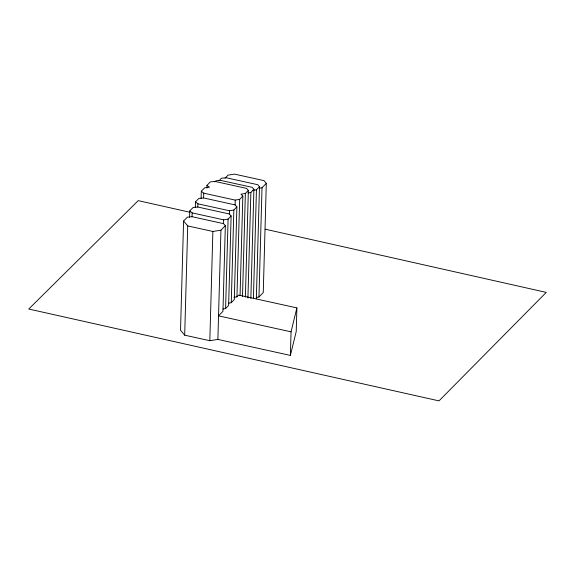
<?xml version="1.0" encoding="UTF-8"?>
<svg xmlns="http://www.w3.org/2000/svg" width="575" height="575" viewBox="0 0 575 575"><rect width="100%" height="100%" fill="white"/><g stroke="black" fill="none" stroke-linecap="round" stroke-linejoin="round"><path stroke-width="0.86" d="M290.389 355.415L291.051 331.832L218.543 315.848L222.949 311.298L225.342 225.637L223.56 223.661L192.05 216.71L187.328 217.17L183.583 221.03L180.536 330.273L184.683 335.168L209.825 340.709L217.882 339.43L290.389 355.415L296.226 331.488L296.887 307.905L238.661 295.068L236.936 296.851L233.989 297.354M184.683 335.168L187.73 225.925L183.583 221.03M189.577 217.221L189.757 210.939L193.121 207.467L197.829 207.036L229.339 213.979L231.121 215.956L228.62 305.44L225.594 308.567L222.935 309.019M192.05 216.71L192.158 212.887L189.757 210.939M195.32 207.273L195.471 201.911L198.835 198.44L203.593 197.951L235.096 204.894L236.886 206.871L234.291 299.582L231.265 302.709L228.606 303.162M197.829 207.036L197.922 203.809L195.471 201.911M201.106 198.404L201.307 191.231L204.65 187.781L209.458 187.242L206.943 185.416L210.364 181.873L215.072 181.448L246.574 188.392L248.364 190.368L245.381 297.103M203.593 197.951L203.73 193.164L201.307 191.231M206.863 188.104L206.943 185.416M209.825 340.709L212.872 231.466L187.73 225.925M217.882 339.43L220.937 230.187L225.342 225.637M223.56 223.661L223.668 219.837L228.095 219.082L231.121 215.956M225.594 308.567L228.095 219.082M229.339 213.979L229.425 210.752L233.853 209.997L236.886 206.871M231.265 302.709L233.853 209.997M235.096 204.894L235.232 200.107L239.66 199.345L242.844 196.068L240.968 194.185L245.374 193.452L248.364 190.368M236.936 296.851L239.66 199.345M240.062 295.622L242.844 196.068M242.492 296.599L245.374 193.452M247.926 297.987L250.873 192.424L253.898 189.297L252.116 187.328L220.606 180.385L215.927 180.787L214.834 181.916M250.851 298.439L253.898 189.297M253.417 298.382L256.45 189.8L259.476 186.674L257.693 184.697L226.191 177.747L221.404 178.257L219.14 180.6M256.342 298.842L259.476 186.674M256.306 297.462L258.966 297.009L262.013 187.766L266.304 183.332L264.011 180.629L234.485 174.117L228.016 175.145L225.033 178.228M266.304 183.332L263.257 292.582L258.966 297.009M291.051 331.832L296.887 307.905M259.361 188.219L262.013 187.766M252.907 190.397L256.45 189.8M247.918 192.934L250.873 192.424M212.872 231.466L220.937 230.187M203.73 193.164L235.232 200.107M197.922 203.809L229.425 210.752M192.158 212.887L223.668 219.837M189.879 212.247L138.216 200.625L28.75 309.027L438.998 400.883L546.25 292.395L265.183 229.181"/></g></svg>
